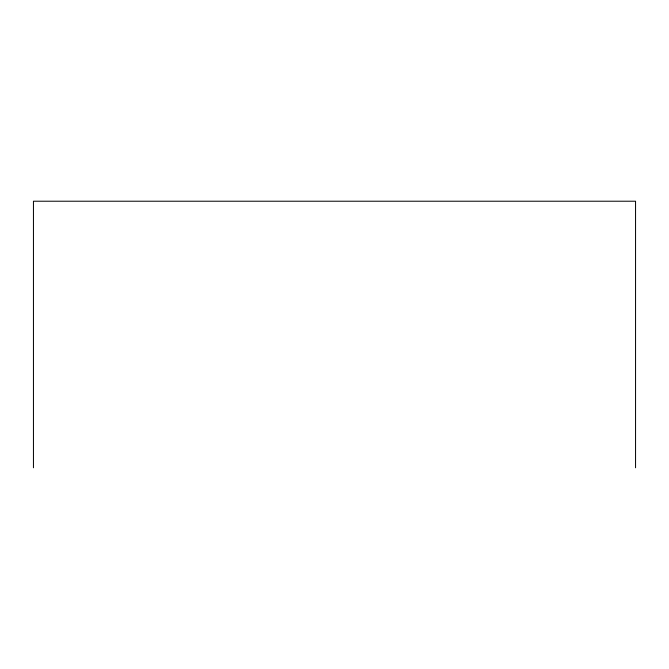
<?xml version="1.0" encoding="UTF-8"?>
<svg xmlns="http://www.w3.org/2000/svg" width="669" height="669" viewBox="0 0 669 669"><rect width="100%" height="100%" fill="white"/><g stroke="black" fill="none" stroke-linecap="round" stroke-linejoin="round"><path stroke-width="1" d="M635.55 467.782L635.55 201.218L33.45 201.218L33.45 467.782"/></g></svg>
